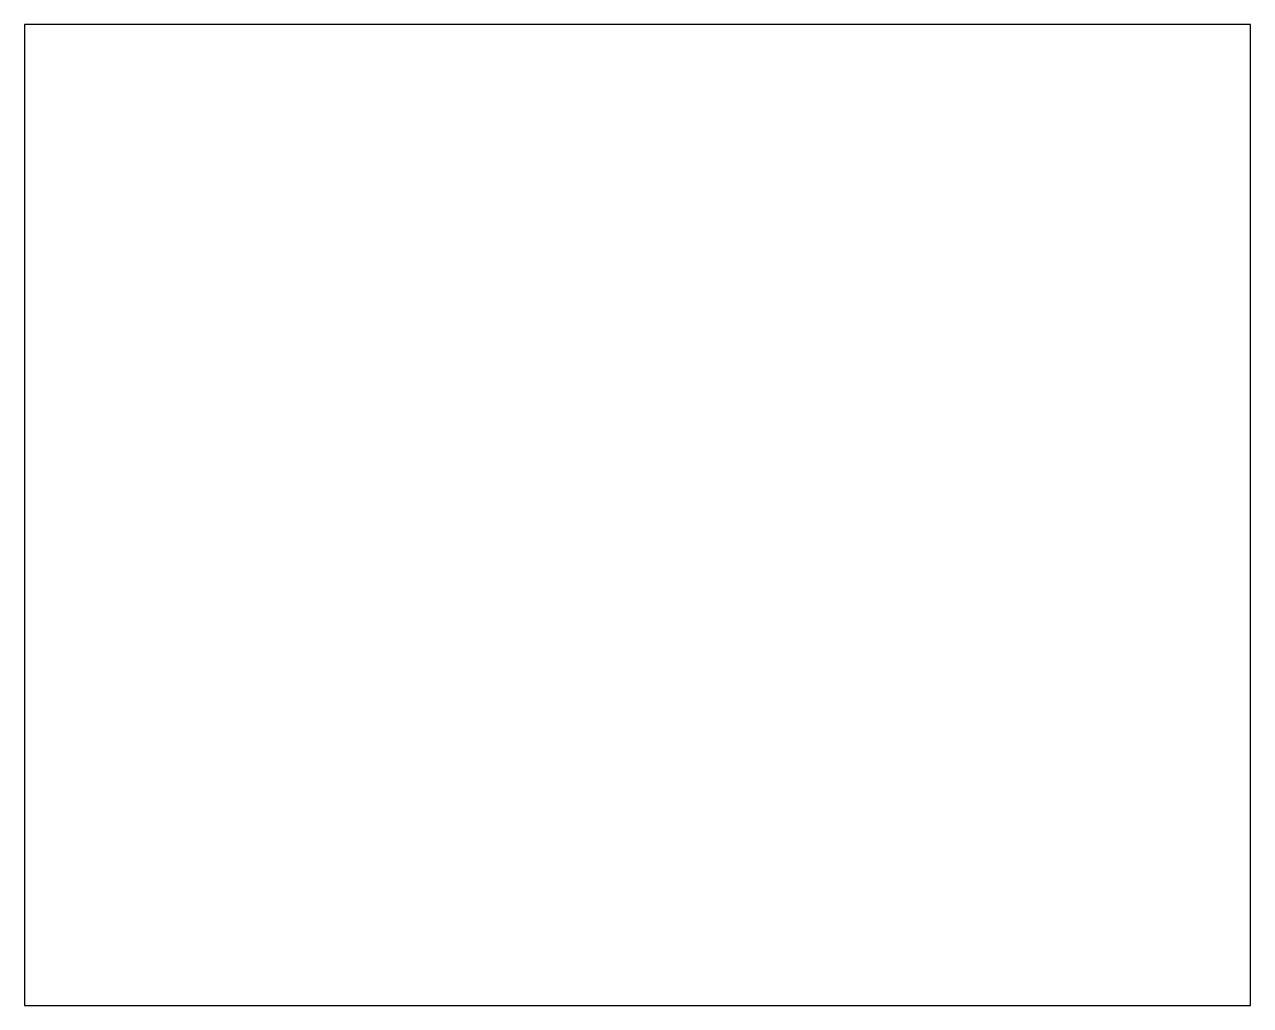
# Model space of a CAD drawing. Header units: inches. Extents: x 0 to 2.5, y 0 to 2.
import ezdxf

# ---------------------------------------------------------------- set-up
doc = ezdxf.new("R2010")
doc.units = ezdxf.units.IN
doc.header["$MEASUREMENT"] = 0
doc.layers.add('CUT', color=7, linetype='Continuous')

msp = doc.modelspace()

# ---------------------------------------------------------------- linework, layer by layer
at = {"layer": 'CUT'}
for p, q in [((0, 2), (0, 0)), ((2.5, 2), (0, 2)), ((2.5, 0), (2.5, 2)), ((0, 0), (2.5, 0))]:
    msp.add_line(p, q, dxfattribs=at)

doc.saveas('drawing.dxf')
